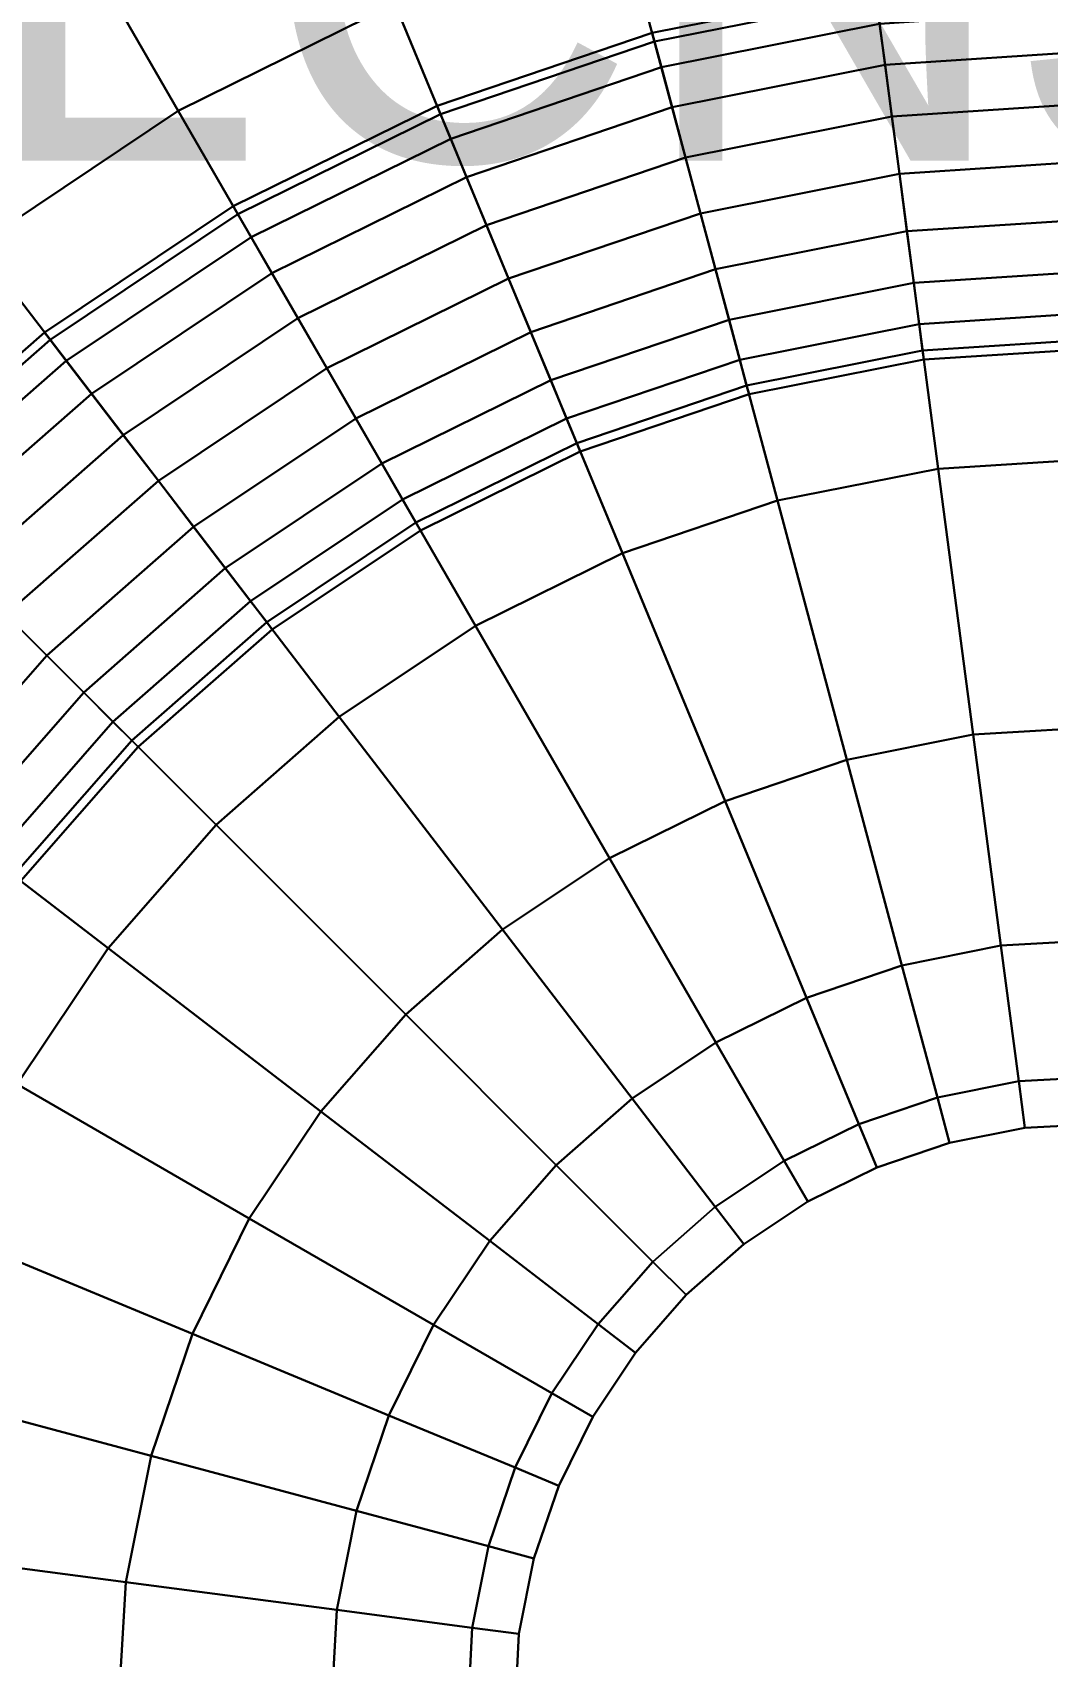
# Model space of a CAD drawing. Extents: x 91537 to 98524, y 82085 to 85415.
# Drawn here: x 97762 to 97893, y 85098 to 85307.5 of the extents above; entities that cross this region are included whole.
import ezdxf
from ezdxf.enums import TextEntityAlignment as Align

# ---------------------------------------------------------------- set-up
doc = ezdxf.new("R2010")
doc.units = 0
doc.header["$LTSCALE"] = 20
for name, color, linetype in [('CENTERLINE', 7, 'CONTINUOUS'), ('INSULATION', 254, 'CONTINUOUS'), ('LABELS', 7, 'CONTINUOUS'), ('PIPE-SPOOL2', 30, 'CONTINUOUS')]:
    doc.layers.add(name, color=color, linetype=linetype)

msp = doc.modelspace()

# ---------------------------------------------------------------- linework, layer by layer
at = {"layer": 'CENTERLINE'}
msp.add_polyline3d([(97700, 84791, 4450), (97700, 85091, 4450), (97701.711, 85117.1052, 4450), (97706.8148, 85142.7638, 4450), (97715.2241, 85167.5367, 4450), (97726.7949, 85191, 4450), (97741.3293, 85212.7523, 4450), (97758.5786, 85232.4214, 4450), (97778.2477, 85249.6707, 4450), (97800, 85264.2051, 4450), (97823.4633, 85275.7759, 4450), (97848.2362, 85284.1852, 4450), (97873.8948, 85289.289, 4450), (97900, 85291, 4450), (98200, 85291, 4450), (98226.1052, 85289.289, 4450)], dxfattribs=at)
at = {"layer": 'INSULATION'}
for points in [[(97763.5132, 85327.402, 4550.4395), (97780.8178, 85297.4297, 4568.0737), (97808.7819, 85311.22, 4568.0737), (97795.5375, 85343.1947, 4550.4395)], [(97780.8178, 85297.4297, 4331.9263), (97763.5132, 85327.402, 4349.5605), (97795.5375, 85343.1947, 4349.5605), (97808.7819, 85311.22, 4331.9263)], [(97868.8872, 85327.3252, 4568.0737), (97873.8948, 85289.289, 4574.15), (97900, 85291, 4574.15), (97898.7447, 85329.3439, 4568.0737)], [(97873.8948, 85289.289, 4325.85), (97868.8872, 85327.3252, 4331.9263), (97898.7447, 85329.3439, 4331.9263), (97900, 85291, 4325.85)], [(97733.8242, 85307.5645, 4550.4395), (97754.8929, 85280.1072, 4568.0737), (97780.8178, 85297.4297, 4568.0737), (97763.5132, 85327.402, 4550.4395)], [(97754.8929, 85280.1072, 4331.9263), (97733.8242, 85307.5645, 4349.5605), (97763.5132, 85327.402, 4349.5605), (97780.8178, 85297.4297, 4331.9263)], [(97838.3067, 85321.2424, 4568.0737), (97848.2362, 85284.1852, 4574.15), (97873.8948, 85289.289, 4574.15), (97868.8872, 85327.3252, 4568.0737)], [(97848.2362, 85284.1852, 4325.85), (97838.3067, 85321.2424, 4331.9263), (97868.8872, 85327.3252, 4331.9263), (97873.8948, 85289.289, 4325.85)], [(97808.7819, 85311.22, 4568.0737), (97823.4633, 85275.7759, 4574.15), (97848.2362, 85284.1852, 4574.15), (97838.3067, 85321.2424, 4568.0737)], [(97823.4633, 85275.7759, 4325.85), (97808.7819, 85311.22, 4331.9263), (97838.3067, 85321.2424, 4331.9263), (97848.2362, 85284.1852, 4325.85)], [(97780.8178, 85297.4297, 4568.0737), (97800, 85264.2051, 4574.15), (97823.4633, 85275.7759, 4574.15), (97808.7819, 85311.22, 4568.0737)], [(97800, 85264.2051, 4325.85), (97780.8178, 85297.4297, 4331.9263), (97808.7819, 85311.22, 4331.9263), (97823.4633, 85275.7759, 4325.85)], [(97754.8929, 85280.1072, 4568.0737), (97778.2477, 85249.6707, 4574.15), (97800, 85264.2051, 4574.15), (97780.8178, 85297.4297, 4568.0737)], [(97778.2477, 85249.6707, 4325.85), (97754.8929, 85280.1072, 4331.9263), (97780.8178, 85297.4297, 4331.9263), (97800, 85264.2051, 4325.85)], [(97873.8948, 85289.289, 4574.15), (97878.9023, 85251.2527, 4568.0737), (97901.2552, 85252.6561, 4568.0737), (97900, 85291, 4574.15)], [(97878.9023, 85251.2527, 4331.9263), (97873.8948, 85289.289, 4325.85), (97900, 85291, 4325.85), (97901.2552, 85252.6561, 4331.9263)], [(97848.2362, 85284.1852, 4574.15), (97858.1656, 85247.1279, 4568.0737), (97878.9023, 85251.2527, 4568.0737), (97873.8948, 85289.289, 4574.15)], [(97858.1656, 85247.1279, 4331.9263), (97848.2362, 85284.1852, 4325.85), (97873.8948, 85289.289, 4325.85), (97878.9023, 85251.2527, 4331.9263)], [(97823.4633, 85275.7759, 4574.15), (97838.1448, 85240.3318, 4568.0737), (97858.1656, 85247.1279, 4568.0737), (97848.2362, 85284.1852, 4574.15)], [(97838.1448, 85240.3318, 4331.9263), (97823.4633, 85275.7759, 4325.85), (97848.2362, 85284.1852, 4325.85), (97858.1656, 85247.1279, 4331.9263)], [(97731.4509, 85259.5491, 4568.0737), (97758.5786, 85232.4214, 4574.15), (97778.2477, 85249.6707, 4574.15), (97754.8929, 85280.1072, 4568.0737)], [(97758.5786, 85232.4214, 4325.85), (97731.4509, 85259.5491, 4331.9263), (97754.8929, 85280.1072, 4331.9263), (97778.2477, 85249.6707, 4325.85)], [(97800, 85264.2051, 4574.15), (97819.1822, 85230.9805, 4568.0737), (97838.1448, 85240.3318, 4568.0737), (97823.4633, 85275.7759, 4574.15)], [(97819.1822, 85230.9805, 4331.9263), (97800, 85264.2051, 4325.85), (97823.4633, 85275.7759, 4325.85), (97838.1448, 85240.3318, 4331.9263)], [(97778.2477, 85249.6707, 4574.15), (97801.6025, 85219.2341, 4568.0737), (97819.1822, 85230.9805, 4568.0737), (97800, 85264.2051, 4574.15)], [(97801.6025, 85219.2341, 4331.9263), (97778.2477, 85249.6707, 4325.85), (97800, 85264.2051, 4325.85), (97819.1822, 85230.9805, 4331.9263)], [(97878.9023, 85251.2527, 4568.0737), (97883.4197, 85216.9397, 4550.4395), (97902.3876, 85218.0655, 4550.4395), (97901.2552, 85252.6561, 4568.0737)], [(97883.4197, 85216.9397, 4349.5605), (97878.9023, 85251.2527, 4331.9263), (97901.2552, 85252.6561, 4331.9263), (97902.3876, 85218.0655, 4349.5605)], [(97858.1656, 85247.1279, 4568.0737), (97867.1231, 85213.6981, 4550.4395), (97883.4197, 85216.9397, 4550.4395), (97878.9023, 85251.2527, 4568.0737)], [(97867.1231, 85213.6981, 4349.5605), (97858.1656, 85247.1279, 4331.9263), (97878.9023, 85251.2527, 4331.9263), (97883.4197, 85216.9397, 4349.5605)], [(97758.5786, 85232.4214, 4574.15), (97785.7064, 85205.2936, 4568.0737), (97801.6025, 85219.2341, 4568.0737), (97778.2477, 85249.6707, 4574.15)], [(97785.7064, 85205.2936, 4331.9263), (97758.5786, 85232.4214, 4325.85), (97778.2477, 85249.6707, 4325.85), (97801.6025, 85219.2341, 4331.9263)], [(97838.1448, 85240.3318, 4568.0737), (97851.3891, 85208.3571, 4550.4395), (97867.1231, 85213.6981, 4550.4395), (97858.1656, 85247.1279, 4568.0737)], [(97851.3891, 85208.3571, 4349.5605), (97838.1448, 85240.3318, 4331.9263), (97858.1656, 85247.1279, 4331.9263), (97867.1231, 85213.6981, 4349.5605)], [(97819.1822, 85230.9805, 4568.0737), (97836.4868, 85201.0081, 4550.4395), (97851.3891, 85208.3571, 4550.4395), (97838.1448, 85240.3318, 4568.0737)], [(97836.4868, 85201.0081, 4349.5605), (97819.1822, 85230.9805, 4331.9263), (97838.1448, 85240.3318, 4331.9263), (97851.3891, 85208.3571, 4349.5605)], [(97741.3293, 85212.7523, 4574.15), (97771.7659, 85189.3975, 4568.0737), (97785.7064, 85205.2936, 4568.0737), (97758.5786, 85232.4214, 4574.15)], [(97771.7659, 85189.3975, 4331.9263), (97741.3293, 85212.7523, 4325.85), (97758.5786, 85232.4214, 4325.85), (97785.7064, 85205.2936, 4331.9263)], [(97801.6025, 85219.2341, 4568.0737), (97822.6712, 85191.7769, 4550.4395), (97836.4868, 85201.0081, 4550.4395), (97819.1822, 85230.9805, 4568.0737)], [(97822.6712, 85191.7769, 4349.5605), (97801.6025, 85219.2341, 4331.9263), (97819.1822, 85230.9805, 4331.9263), (97836.4868, 85201.0081, 4349.5605)], [(97785.7064, 85205.2936, 4568.0737), (97810.1787, 85180.8213, 4550.4395), (97822.6712, 85191.7769, 4550.4395), (97801.6025, 85219.2341, 4568.0737)], [(97810.1787, 85180.8213, 4349.5605), (97785.7064, 85205.2936, 4331.9263), (97801.6025, 85219.2341, 4331.9263), (97822.6712, 85191.7769, 4349.5605)], [(97867.1231, 85213.6981, 4550.4395), (97874.2318, 85187.1681, 4522.9735), (97887.0047, 85189.7088, 4522.9735), (97883.4197, 85216.9397, 4550.4395)], [(97874.2318, 85187.1681, 4377.0265), (97867.1231, 85213.6981, 4349.5605), (97883.4197, 85216.9397, 4349.5605), (97887.0047, 85189.7088, 4377.0265)], [(97883.4197, 85216.9397, 4550.4395), (97887.0047, 85189.7088, 4522.9735), (97903.2863, 85190.6143, 4522.9735), (97902.3876, 85218.0655, 4550.4395)], [(97887.0047, 85189.7088, 4377.0265), (97883.4197, 85216.9397, 4349.5605), (97902.3876, 85218.0655, 4349.5605), (97903.2863, 85190.6143, 4377.0265)], [(97726.7949, 85191, 4574.15), (97760.0195, 85171.8178, 4568.0737), (97771.7659, 85189.3975, 4568.0737), (97741.3293, 85212.7523, 4574.15)], [(97760.0195, 85171.8178, 4331.9263), (97726.7949, 85191, 4325.85), (97741.3293, 85212.7523, 4325.85), (97771.7659, 85189.3975, 4331.9263)], [(97851.3891, 85208.3571, 4550.4395), (97861.8998, 85182.9819, 4522.9735), (97874.2318, 85187.1681, 4522.9735), (97867.1231, 85213.6981, 4550.4395)], [(97861.8998, 85182.9819, 4377.0265), (97851.3891, 85208.3571, 4349.5605), (97867.1231, 85213.6981, 4349.5605), (97874.2318, 85187.1681, 4377.0265)], [(97836.4868, 85201.0081, 4550.4395), (97850.2197, 85177.222, 4522.9735), (97861.8998, 85182.9819, 4522.9735), (97851.3891, 85208.3571, 4550.4395)], [(97850.2197, 85177.222, 4377.0265), (97836.4868, 85201.0081, 4349.5605), (97851.3891, 85208.3571, 4349.5605), (97861.8998, 85182.9819, 4377.0265)], [(97771.7659, 85189.3975, 4568.0737), (97799.2231, 85168.3288, 4550.4395), (97810.1787, 85180.8213, 4550.4395), (97785.7064, 85205.2936, 4568.0737)], [(97799.2231, 85168.3288, 4349.5605), (97771.7659, 85189.3975, 4331.9263), (97785.7064, 85205.2936, 4331.9263), (97810.1787, 85180.8213, 4349.5605)], [(97822.6712, 85191.7769, 4550.4395), (97839.3914, 85169.9867, 4522.9735), (97850.2197, 85177.222, 4522.9735), (97836.4868, 85201.0081, 4550.4395)], [(97839.3914, 85169.9867, 4377.0265), (97822.6712, 85191.7769, 4349.5605), (97836.4868, 85201.0081, 4349.5605), (97850.2197, 85177.222, 4377.0265)], [(97810.1787, 85180.8213, 4550.4395), (97829.6001, 85161.3999, 4522.9735), (97839.3914, 85169.9867, 4522.9735), (97822.6712, 85191.7769, 4550.4395)], [(97829.6001, 85161.3999, 4377.0265), (97810.1787, 85180.8213, 4349.5605), (97822.6712, 85191.7769, 4349.5605), (97839.3914, 85169.9867, 4377.0265)], [(97760.0195, 85171.8178, 4568.0737), (97789.9919, 85154.5132, 4550.4395), (97799.2231, 85168.3288, 4550.4395), (97771.7659, 85189.3975, 4568.0737)], [(97789.9919, 85154.5132, 4349.5605), (97760.0195, 85171.8178, 4331.9263), (97771.7659, 85189.3975, 4331.9263), (97799.2231, 85168.3288, 4349.5605)], [(97874.2318, 85187.1681, 4522.9735), (97878.7959, 85170.1348, 4488.3645), (97889.3065, 85172.2254, 4488.3645), (97887.0047, 85189.7088, 4522.9735)], [(97878.7959, 85170.1348, 4411.6355), (97874.2318, 85187.1681, 4377.0265), (97887.0047, 85189.7088, 4377.0265), (97889.3065, 85172.2254, 4411.6355)], [(97887.0047, 85189.7088, 4522.9735), (97889.3065, 85172.2254, 4488.3645), (97903.8633, 85172.9896, 4488.3645), (97903.2863, 85190.6143, 4522.9735)], [(97889.3065, 85172.2254, 4411.6355), (97887.0047, 85189.7088, 4377.0265), (97903.2863, 85190.6143, 4377.0265), (97903.8633, 85172.9896, 4411.6355)], [(97861.8998, 85182.9819, 4522.9735), (97868.6481, 85166.6901, 4488.3645), (97878.7959, 85170.1348, 4488.3645), (97874.2318, 85187.1681, 4522.9735)], [(97868.6481, 85166.6901, 4411.6355), (97861.8998, 85182.9819, 4377.0265), (97874.2318, 85187.1681, 4377.0265), (97878.7959, 85170.1348, 4411.6355)], [(97850.2197, 85177.222, 4522.9735), (97859.0368, 85161.9503, 4488.3645), (97868.6481, 85166.6901, 4488.3645), (97861.8998, 85182.9819, 4522.9735)], [(97859.0368, 85161.9503, 4411.6355), (97850.2197, 85177.222, 4377.0265), (97861.8998, 85182.9819, 4377.0265), (97868.6481, 85166.6901, 4411.6355)], [(97799.2231, 85168.3288, 4550.4395), (97821.0133, 85151.6086, 4522.9735), (97829.6001, 85161.3999, 4522.9735), (97810.1787, 85180.8213, 4550.4395)], [(97821.0133, 85151.6086, 4377.0265), (97799.2231, 85168.3288, 4349.5605), (97810.1787, 85180.8213, 4349.5605), (97829.6001, 85161.3999, 4377.0265)], [(97839.3914, 85169.9867, 4522.9735), (97850.1264, 85155.9965, 4488.3645), (97859.0368, 85161.9503, 4488.3645), (97850.2197, 85177.222, 4522.9735)], [(97850.1264, 85155.9965, 4411.6355), (97839.3914, 85169.9867, 4377.0265), (97850.2197, 85177.222, 4377.0265), (97859.0368, 85161.9503, 4411.6355)], [(97889.3065, 85172.2254, 4488.3645), (97890.0996, 85166.2011, 4450), (97904.0621, 85166.9165, 4450), (97903.8633, 85172.9896, 4488.3645)], [(97890.0996, 85166.2011, 4450), (97889.3065, 85172.2254, 4411.6355), (97903.8633, 85172.9896, 4411.6355), (97904.0621, 85166.9165, 4450)], [(97750.6682, 85152.8552, 4568.0737), (97782.6429, 85139.6109, 4550.4395), (97789.9919, 85154.5132, 4550.4395), (97760.0195, 85171.8178, 4568.0737)], [(97782.6429, 85139.6109, 4349.5605), (97750.6682, 85152.8552, 4331.9263), (97760.0195, 85171.8178, 4331.9263), (97789.9919, 85154.5132, 4349.5605)], [(97878.7959, 85170.1348, 4488.3645), (97880.3686, 85164.2655, 4450), (97890.0996, 85166.2011, 4450), (97889.3065, 85172.2254, 4488.3645)], [(97880.3686, 85164.2655, 4450), (97878.7959, 85170.1348, 4411.6355), (97889.3065, 85172.2254, 4411.6355), (97890.0996, 85166.2011, 4450)], [(97789.9919, 85154.5132, 4550.4395), (97813.778, 85140.7803, 4522.9735), (97821.0133, 85151.6086, 4522.9735), (97799.2231, 85168.3288, 4550.4395)], [(97813.778, 85140.7803, 4377.0265), (97789.9919, 85154.5132, 4349.5605), (97799.2231, 85168.3288, 4349.5605), (97821.0133, 85151.6086, 4377.0265)], [(97829.6001, 85161.3999, 4522.9735), (97842.0693, 85148.9307, 4488.3645), (97850.1264, 85155.9965, 4488.3645), (97839.3914, 85169.9867, 4522.9735)], [(97842.0693, 85148.9307, 4411.6355), (97829.6001, 85161.3999, 4377.0265), (97839.3914, 85169.9867, 4377.0265), (97850.1264, 85155.9965, 4411.6355)], [(97868.6481, 85166.6901, 4488.3645), (97870.9735, 85161.0763, 4450), (97880.3686, 85164.2655, 4450), (97878.7959, 85170.1348, 4488.3645)], [(97870.9735, 85161.0763, 4450), (97868.6481, 85166.6901, 4411.6355), (97878.7959, 85170.1348, 4411.6355), (97880.3686, 85164.2655, 4450)], [(97859.0368, 85161.9503, 4488.3645), (97862.075, 85156.688, 4450), (97870.9735, 85161.0763, 4450), (97868.6481, 85166.6901, 4488.3645)], [(97862.075, 85156.688, 4450), (97859.0368, 85161.9503, 4411.6355), (97868.6481, 85166.6901, 4411.6355), (97870.9735, 85161.0763, 4450)], [(97850.1264, 85155.9965, 4488.3645), (97853.8254, 85151.1759, 4450), (97862.075, 85156.688, 4450), (97859.0368, 85161.9503, 4488.3645)], [(97853.8254, 85151.1759, 4450), (97850.1264, 85155.9965, 4411.6355), (97859.0368, 85161.9503, 4411.6355), (97862.075, 85156.688, 4450)], [(97821.0133, 85151.6086, 4522.9735), (97835.0035, 85140.8736, 4488.3645), (97842.0693, 85148.9307, 4488.3645), (97829.6001, 85161.3999, 4522.9735)], [(97835.0035, 85140.8736, 4411.6355), (97821.0133, 85151.6086, 4377.0265), (97829.6001, 85161.3999, 4377.0265), (97842.0693, 85148.9307, 4411.6355)], [(97842.0693, 85148.9307, 4488.3645), (97846.366, 85144.634, 4450), (97853.8254, 85151.1759, 4450), (97850.1264, 85155.9965, 4488.3645)], [(97846.366, 85144.634, 4450), (97842.0693, 85148.9307, 4411.6355), (97850.1264, 85155.9965, 4411.6355), (97853.8254, 85151.1759, 4450)], [(97782.6429, 85139.6109, 4550.4395), (97808.0181, 85129.1002, 4522.9735), (97813.778, 85140.7803, 4522.9735), (97789.9919, 85154.5132, 4550.4395)], [(97808.0181, 85129.1002, 4377.0265), (97782.6429, 85139.6109, 4349.5605), (97789.9919, 85154.5132, 4349.5605), (97813.778, 85140.7803, 4377.0265)], [(97743.8721, 85132.8344, 4568.0737), (97777.3019, 85123.8769, 4550.4395), (97782.6429, 85139.6109, 4550.4395), (97750.6682, 85152.8552, 4568.0737)], [(97777.3019, 85123.8769, 4349.5605), (97743.8721, 85132.8344, 4331.9263), (97750.6682, 85152.8552, 4331.9263), (97782.6429, 85139.6109, 4349.5605)], [(97813.778, 85140.7803, 4522.9735), (97829.0497, 85131.9632, 4488.3645), (97835.0035, 85140.8736, 4488.3645), (97821.0133, 85151.6086, 4522.9735)], [(97829.0497, 85131.9632, 4411.6355), (97813.778, 85140.7803, 4377.0265), (97821.0133, 85151.6086, 4377.0265), (97835.0035, 85140.8736, 4411.6355)], [(97835.0035, 85140.8736, 4488.3645), (97839.8241, 85137.1746, 4450), (97846.366, 85144.634, 4450), (97842.0693, 85148.9307, 4488.3645)], [(97839.8241, 85137.1746, 4450), (97835.0035, 85140.8736, 4411.6355), (97842.0693, 85148.9307, 4411.6355), (97846.366, 85144.634, 4450)], [(97777.3019, 85123.8769, 4550.4395), (97803.8319, 85116.7682, 4522.9735), (97808.0181, 85129.1002, 4522.9735), (97782.6429, 85139.6109, 4550.4395)], [(97803.8319, 85116.7682, 4377.0265), (97777.3019, 85123.8769, 4349.5605), (97782.6429, 85139.6109, 4349.5605), (97808.0181, 85129.1002, 4377.0265)], [(97808.0181, 85129.1002, 4522.9735), (97824.3099, 85122.3519, 4488.3645), (97829.0497, 85131.9632, 4488.3645), (97813.778, 85140.7803, 4522.9735)], [(97824.3099, 85122.3519, 4411.6355), (97808.0181, 85129.1002, 4377.0265), (97813.778, 85140.7803, 4377.0265), (97829.0497, 85131.9632, 4411.6355)], [(97829.0497, 85131.9632, 4488.3645), (97834.312, 85128.925, 4450), (97839.8241, 85137.1746, 4450), (97835.0035, 85140.8736, 4488.3645)], [(97834.312, 85128.925, 4450), (97829.0497, 85131.9632, 4411.6355), (97835.0035, 85140.8736, 4411.6355), (97839.8241, 85137.1746, 4450)], [(97739.7473, 85112.0977, 4568.0737), (97774.0603, 85107.5803, 4550.4395), (97777.3019, 85123.8769, 4550.4395), (97743.8721, 85132.8344, 4568.0737)], [(97774.0603, 85107.5803, 4349.5605), (97739.7473, 85112.0977, 4331.9263), (97743.8721, 85132.8344, 4331.9263), (97777.3019, 85123.8769, 4349.5605)], [(97824.3099, 85122.3519, 4488.3645), (97829.9237, 85120.0265, 4450), (97834.312, 85128.925, 4450), (97829.0497, 85131.9632, 4488.3645)], [(97829.9237, 85120.0265, 4450), (97824.3099, 85122.3519, 4411.6355), (97829.0497, 85131.9632, 4411.6355), (97834.312, 85128.925, 4450)], [(97803.8319, 85116.7682, 4522.9735), (97820.8652, 85112.2041, 4488.3645), (97824.3099, 85122.3519, 4488.3645), (97808.0181, 85129.1002, 4522.9735)], [(97820.8652, 85112.2041, 4411.6355), (97803.8319, 85116.7682, 4377.0265), (97808.0181, 85129.1002, 4377.0265), (97824.3099, 85122.3519, 4411.6355)], [(97774.0603, 85107.5803, 4550.4395), (97801.2912, 85103.9953, 4522.9735), (97803.8319, 85116.7682, 4522.9735), (97777.3019, 85123.8769, 4550.4395)], [(97801.2912, 85103.9953, 4377.0265), (97774.0603, 85107.5803, 4349.5605), (97777.3019, 85123.8769, 4349.5605), (97803.8319, 85116.7682, 4377.0265)], [(97820.8652, 85112.2041, 4488.3645), (97826.7345, 85110.6314, 4450), (97829.9237, 85120.0265, 4450), (97824.3099, 85122.3519, 4488.3645)], [(97826.7345, 85110.6314, 4450), (97820.8652, 85112.2041, 4411.6355), (97824.3099, 85122.3519, 4411.6355), (97829.9237, 85120.0265, 4450)], [(97801.2912, 85103.9953, 4522.9735), (97818.7746, 85101.6935, 4488.3645), (97820.8652, 85112.2041, 4488.3645), (97803.8319, 85116.7682, 4522.9735)], [(97818.7746, 85101.6935, 4411.6355), (97801.2912, 85103.9953, 4377.0265), (97803.8319, 85116.7682, 4377.0265), (97820.8652, 85112.2041, 4411.6355)], [(97738.3439, 85089.7447, 4568.0737), (97772.9345, 85088.6124, 4550.4395), (97774.0603, 85107.5803, 4550.4395), (97739.7473, 85112.0977, 4568.0737)], [(97772.9345, 85088.6124, 4349.5605), (97738.3439, 85089.7447, 4331.9263), (97739.7473, 85112.0977, 4331.9263), (97774.0603, 85107.5803, 4349.5605)], [(97818.7746, 85101.6935, 4488.3645), (97824.7989, 85100.9004, 4450), (97826.7345, 85110.6314, 4450), (97820.8652, 85112.2041, 4488.3645)], [(97824.7989, 85100.9004, 4450), (97818.7746, 85101.6935, 4411.6355), (97820.8652, 85112.2041, 4411.6355), (97826.7345, 85110.6314, 4450)], [(97772.9345, 85088.6124, 4550.4395), (97800.3857, 85087.7137, 4522.9735), (97801.2912, 85103.9953, 4522.9735), (97774.0603, 85107.5803, 4550.4395)], [(97800.3857, 85087.7137, 4377.0265), (97772.9345, 85088.6124, 4349.5605), (97774.0603, 85107.5803, 4349.5605), (97801.2912, 85103.9953, 4377.0265)], [(97800.3857, 85087.7137, 4522.9735), (97818.0104, 85087.1367, 4488.3645), (97818.7746, 85101.6935, 4488.3645), (97801.2912, 85103.9953, 4522.9735)], [(97818.0104, 85087.1367, 4411.6355), (97800.3857, 85087.7137, 4377.0265), (97801.2912, 85103.9953, 4377.0265), (97818.7746, 85101.6935, 4411.6355)], [(97818.0104, 85087.1367, 4488.3645), (97824.0835, 85086.9379, 4450), (97824.7989, 85100.9004, 4450), (97818.7746, 85101.6935, 4488.3645)], [(97824.0835, 85086.9379, 4450), (97818.0104, 85087.1367, 4411.6355), (97818.7746, 85101.6935, 4411.6355), (97824.7989, 85100.9004, 4450)]]:
    msp.add_3dface(points, dxfattribs=at)
at = {"layer": 'PIPE-SPOOL2'}
for points in [[(97841.9857, 85307.5123, 4450), (97842.2916, 85306.3706, 4457.4628), (97870.8968, 85312.0605, 4457.4628), (97870.7426, 85313.2324, 4450)], [(97842.2916, 85306.3706, 4442.5372), (97841.9857, 85307.5123, 4450), (97870.7426, 85313.2324, 4450), (97870.8968, 85312.0605, 4442.5372)], [(97842.2916, 85306.3706, 4457.4628), (97843.1794, 85303.0572, 4464.195), (97871.3446, 85308.6596, 4464.195), (97870.8968, 85312.0605, 4457.4628)], [(97843.1794, 85303.0572, 4435.805), (97842.2916, 85306.3706, 4442.5372), (97870.8968, 85312.0605, 4442.5372), (97871.3446, 85308.6596, 4435.805)], [(97843.1794, 85303.0572, 4464.195), (97844.5623, 85297.8965, 4469.5378), (97872.0419, 85303.3625, 4469.5378), (97871.3446, 85308.6596, 4464.195)], [(97844.5623, 85297.8965, 4430.4622), (97843.1794, 85303.0572, 4435.805), (97871.3446, 85308.6596, 4435.805), (97872.0419, 85303.3625, 4430.4622)], [(97871.3446, 85308.6596, 4464.195), (97872.0419, 85303.3625, 4469.5378), (97899.5356, 85305.1874, 4469.5378), (97899.3607, 85310.5273, 4464.195)], [(97872.0419, 85303.3625, 4430.4622), (97871.3446, 85308.6596, 4435.805), (97899.3607, 85310.5273, 4435.805), (97899.5356, 85305.1874, 4430.4622)], [(97814.2215, 85298.0876, 4450), (97814.6738, 85296.9956, 4457.4628), (97842.2916, 85306.3706, 4457.4628), (97841.9857, 85307.5123, 4450)], [(97814.6738, 85296.9956, 4442.5372), (97814.2215, 85298.0876, 4450), (97841.9857, 85307.5123, 4450), (97842.2916, 85306.3706, 4442.5372)], [(97814.6738, 85296.9956, 4457.4628), (97815.9865, 85293.8264, 4464.195), (97843.1794, 85303.0572, 4464.195), (97842.2916, 85306.3706, 4457.4628)], [(97815.9865, 85293.8264, 4435.805), (97814.6738, 85296.9956, 4442.5372), (97842.2916, 85306.3706, 4442.5372), (97843.1794, 85303.0572, 4435.805)], [(97872.0419, 85303.3625, 4469.5378), (97872.9207, 85296.6879, 4472.968), (97899.7558, 85298.4588, 4472.968), (97899.5356, 85305.1874, 4469.5378)], [(97872.9207, 85296.6879, 4427.032), (97872.0419, 85303.3625, 4430.4622), (97899.5356, 85305.1874, 4430.4622), (97899.7558, 85298.4588, 4427.032)], [(97815.9865, 85293.8264, 4464.195), (97818.0311, 85288.8904, 4469.5378), (97844.5623, 85297.8965, 4469.5378), (97843.1794, 85303.0572, 4464.195)], [(97818.0311, 85288.8904, 4430.4622), (97815.9865, 85293.8264, 4435.805), (97843.1794, 85303.0572, 4435.805), (97844.5623, 85297.8965, 4430.4622)], [(97844.5623, 85297.8965, 4469.5378), (97846.3047, 85291.3936, 4472.968), (97872.9207, 85296.6879, 4472.968), (97872.0419, 85303.3625, 4469.5378)], [(97846.3047, 85291.3936, 4427.032), (97844.5623, 85297.8965, 4430.4622), (97872.0419, 85303.3625, 4430.4622), (97872.9207, 85296.6879, 4427.032)], [(97872.9207, 85296.6879, 4472.968), (97873.8948, 85289.289, 4474.15), (97900, 85291, 4474.15), (97899.7558, 85298.4588, 4472.968)], [(97873.8948, 85289.289, 4425.85), (97872.9207, 85296.6879, 4427.032), (97899.7558, 85298.4588, 4427.032), (97900, 85291, 4425.85)], [(97787.925, 85285.1196, 4450), (97788.516, 85284.096, 4457.4628), (97814.6738, 85296.9956, 4457.4628), (97814.2215, 85298.0876, 4450)], [(97788.516, 85284.096, 4442.5372), (97787.925, 85285.1196, 4450), (97814.2215, 85298.0876, 4450), (97814.6738, 85296.9956, 4442.5372)], [(97788.516, 85284.096, 4457.4628), (97790.2311, 85281.1253, 4464.195), (97815.9865, 85293.8264, 4464.195), (97814.6738, 85296.9956, 4457.4628)], [(97790.2311, 85281.1253, 4435.805), (97788.516, 85284.096, 4442.5372), (97814.6738, 85296.9956, 4442.5372), (97815.9865, 85293.8264, 4435.805)], [(97818.0311, 85288.8904, 4469.5378), (97820.6074, 85282.6706, 4472.968), (97846.3047, 85291.3936, 4472.968), (97844.5623, 85297.8965, 4469.5378)], [(97820.6074, 85282.6706, 4427.032), (97818.0311, 85288.8904, 4430.4622), (97844.5623, 85297.8965, 4430.4622), (97846.3047, 85291.3936, 4427.032)], [(97846.3047, 85291.3936, 4472.968), (97848.2362, 85284.1852, 4474.15), (97873.8948, 85289.289, 4474.15), (97872.9207, 85296.6879, 4472.968)], [(97848.2362, 85284.1852, 4425.85), (97846.3047, 85291.3936, 4427.032), (97872.9207, 85296.6879, 4427.032), (97873.8948, 85289.289, 4425.85)], [(97790.2311, 85281.1253, 4464.195), (97792.9025, 85276.4983, 4469.5378), (97818.0311, 85288.8904, 4469.5378), (97815.9865, 85293.8264, 4464.195)], [(97792.9025, 85276.4983, 4430.4622), (97790.2311, 85281.1253, 4435.805), (97815.9865, 85293.8264, 4435.805), (97818.0311, 85288.8904, 4430.4622)], [(97820.6074, 85282.6706, 4472.968), (97823.4633, 85275.7759, 4474.15), (97848.2362, 85284.1852, 4474.15), (97846.3047, 85291.3936, 4472.968)], [(97823.4633, 85275.7759, 4425.85), (97820.6074, 85282.6706, 4427.032), (97846.3047, 85291.3936, 4427.032), (97848.2362, 85284.1852, 4425.85)], [(97873.8948, 85289.289, 4474.15), (97874.8688, 85281.8901, 4472.968), (97900.2442, 85283.5412, 4472.968), (97900, 85291, 4474.15)], [(97874.8688, 85281.8901, 4427.032), (97873.8948, 85289.289, 4425.85), (97900, 85291, 4425.85), (97900.2442, 85283.5412, 4427.032)], [(97792.9025, 85276.4983, 4469.5378), (97796.2686, 85270.668, 4472.968), (97820.6074, 85282.6706, 4472.968), (97818.0311, 85288.8904, 4469.5378)], [(97796.2686, 85270.668, 4427.032), (97792.9025, 85276.4983, 4430.4622), (97818.0311, 85288.8904, 4430.4622), (97820.6074, 85282.6706, 4427.032)], [(97848.2362, 85284.1852, 4474.15), (97850.1677, 85276.9767, 4472.968), (97874.8688, 85281.8901, 4472.968), (97873.8948, 85289.289, 4474.15)], [(97850.1677, 85276.9767, 4427.032), (97848.2362, 85284.1852, 4425.85), (97873.8948, 85289.289, 4425.85), (97874.8688, 85281.8901, 4427.032)], [(97763.5461, 85268.8302, 4450), (97764.2657, 85267.8924, 4457.4628), (97788.516, 85284.096, 4457.4628), (97787.925, 85285.1196, 4450)], [(97764.2657, 85267.8924, 4442.5372), (97763.5461, 85268.8302, 4450), (97787.925, 85285.1196, 4450), (97788.516, 85284.096, 4442.5372)], [(97764.2657, 85267.8924, 4457.4628), (97766.3539, 85265.171, 4464.195), (97790.2311, 85281.1253, 4464.195), (97788.516, 85284.096, 4457.4628)], [(97766.3539, 85265.171, 4435.805), (97764.2657, 85267.8924, 4442.5372), (97788.516, 85284.096, 4442.5372), (97790.2311, 85281.1253, 4435.805)], [(97823.4633, 85275.7759, 4474.15), (97826.3192, 85268.8812, 4472.968), (97850.1677, 85276.9767, 4472.968), (97848.2362, 85284.1852, 4474.15)], [(97826.3192, 85268.8812, 4427.032), (97823.4633, 85275.7759, 4425.85), (97848.2362, 85284.1852, 4425.85), (97850.1677, 85276.9767, 4427.032)], [(97874.8688, 85281.8901, 4472.968), (97875.7476, 85275.2154, 4469.5378), (97900.4644, 85276.8126, 4469.5378), (97900.2442, 85283.5412, 4472.968)], [(97875.7476, 85275.2154, 4430.4622), (97874.8688, 85281.8901, 4427.032), (97900.2442, 85283.5412, 4427.032), (97900.4644, 85276.8126, 4430.4622)], [(97796.2686, 85270.668, 4472.968), (97800, 85264.2051, 4474.15), (97823.4633, 85275.7759, 4474.15), (97820.6074, 85282.6706, 4472.968)], [(97800, 85264.2051, 4425.85), (97796.2686, 85270.668, 4427.032), (97820.6074, 85282.6706, 4427.032), (97823.4633, 85275.7759, 4425.85)], [(97850.1677, 85276.9767, 4472.968), (97851.9101, 85270.4738, 4469.5378), (97875.7476, 85275.2154, 4469.5378), (97874.8688, 85281.8901, 4472.968)], [(97851.9101, 85270.4738, 4430.4622), (97850.1677, 85276.9767, 4427.032), (97874.8688, 85281.8901, 4427.032), (97875.7476, 85275.2154, 4430.4622)], [(97766.3539, 85265.171, 4464.195), (97769.6063, 85260.9323, 4469.5378), (97792.9025, 85276.4983, 4469.5378), (97790.2311, 85281.1253, 4464.195)], [(97769.6063, 85260.9323, 4430.4622), (97766.3539, 85265.171, 4435.805), (97790.2311, 85281.1253, 4435.805), (97792.9025, 85276.4983, 4430.4622)], [(97769.6063, 85260.9323, 4469.5378), (97773.7047, 85255.5913, 4472.968), (97796.2686, 85270.668, 4472.968), (97792.9025, 85276.4983, 4469.5378)], [(97773.7047, 85255.5913, 4427.032), (97769.6063, 85260.9323, 4430.4622), (97792.9025, 85276.4983, 4430.4622), (97796.2686, 85270.668, 4427.032)], [(97800, 85264.2051, 4474.15), (97803.7314, 85257.7421, 4472.968), (97826.3192, 85268.8812, 4472.968), (97823.4633, 85275.7759, 4474.15)], [(97803.7314, 85257.7421, 4427.032), (97800, 85264.2051, 4425.85), (97823.4633, 85275.7759, 4425.85), (97826.3192, 85268.8812, 4427.032)], [(97826.3192, 85268.8812, 4472.968), (97828.8955, 85262.6614, 4469.5378), (97851.9101, 85270.4738, 4469.5378), (97850.1677, 85276.9767, 4472.968)], [(97828.8955, 85262.6614, 4430.4622), (97826.3192, 85268.8812, 4427.032), (97850.1677, 85276.9767, 4427.032), (97851.9101, 85270.4738, 4430.4622)], [(97851.9101, 85270.4738, 4469.5378), (97853.2929, 85265.3131, 4464.195), (97876.445, 85269.9184, 4464.195), (97875.7476, 85275.2154, 4469.5378)], [(97853.2929, 85265.3131, 4435.805), (97851.9101, 85270.4738, 4430.4622), (97875.7476, 85275.2154, 4430.4622), (97876.445, 85269.9184, 4435.805)], [(97875.7476, 85275.2154, 4469.5378), (97876.445, 85269.9184, 4464.195), (97900.6393, 85271.4727, 4464.195), (97900.4644, 85276.8126, 4469.5378)], [(97876.445, 85269.9184, 4435.805), (97875.7476, 85275.2154, 4430.4622), (97900.4644, 85276.8126, 4430.4622), (97900.6393, 85271.4727, 4435.805)], [(97876.445, 85269.9184, 4464.195), (97876.8927, 85266.5175, 4457.4628), (97900.7515, 85268.0443, 4457.4628), (97900.6393, 85271.4727, 4464.195)], [(97876.8927, 85266.5175, 4442.5372), (97876.445, 85269.9184, 4435.805), (97900.6393, 85271.4727, 4435.805), (97900.7515, 85268.0443, 4442.5372)], [(97741.502, 85249.498, 4450), (97742.3378, 85248.6622, 4457.4628), (97764.2657, 85267.8924, 4457.4628), (97763.5461, 85268.8302, 4450)], [(97742.3378, 85248.6622, 4442.5372), (97741.502, 85249.498, 4450), (97763.5461, 85268.8302, 4450), (97764.2657, 85267.8924, 4442.5372)], [(97773.7047, 85255.5913, 4472.968), (97778.2477, 85249.6707, 4474.15), (97800, 85264.2051, 4474.15), (97796.2686, 85270.668, 4472.968)], [(97778.2477, 85249.6707, 4425.85), (97773.7047, 85255.5913, 4427.032), (97796.2686, 85270.668, 4427.032), (97800, 85264.2051, 4425.85)], [(97803.7314, 85257.7421, 4472.968), (97807.0975, 85251.9118, 4469.5378), (97828.8955, 85262.6614, 4469.5378), (97826.3192, 85268.8812, 4472.968)], [(97807.0975, 85251.9118, 4430.4622), (97803.7314, 85257.7421, 4427.032), (97826.3192, 85268.8812, 4427.032), (97828.8955, 85262.6614, 4430.4622)], [(97828.8955, 85262.6614, 4469.5378), (97830.9401, 85257.7254, 4464.195), (97853.2929, 85265.3131, 4464.195), (97851.9101, 85270.4738, 4469.5378)], [(97830.9401, 85257.7254, 4435.805), (97828.8955, 85262.6614, 4430.4622), (97851.9101, 85270.4738, 4430.4622), (97853.2929, 85265.3131, 4435.805)], [(97853.2929, 85265.3131, 4464.195), (97854.1808, 85261.9998, 4457.4628), (97876.8927, 85266.5175, 4457.4628), (97876.445, 85269.9184, 4464.195)], [(97854.1808, 85261.9998, 4442.5372), (97853.2929, 85265.3131, 4435.805), (97876.445, 85269.9184, 4435.805), (97876.8927, 85266.5175, 4442.5372)], [(97742.3378, 85248.6622, 4457.4628), (97744.7634, 85246.2366, 4464.195), (97766.3539, 85265.171, 4464.195), (97764.2657, 85267.8924, 4457.4628)], [(97744.7634, 85246.2366, 4435.805), (97742.3378, 85248.6622, 4442.5372), (97764.2657, 85267.8924, 4442.5372), (97766.3539, 85265.171, 4435.805)], [(97876.8927, 85266.5175, 4457.4628), (97877.047, 85265.3456, 4450), (97900.7902, 85266.8629, 4450), (97900.7515, 85268.0443, 4457.4628)], [(97877.047, 85265.3456, 4450), (97876.8927, 85266.5175, 4442.5372), (97900.7515, 85268.0443, 4442.5372), (97900.7902, 85266.8629, 4450)], [(97744.7634, 85246.2366, 4464.195), (97748.5413, 85242.4587, 4469.5378), (97769.6063, 85260.9323, 4469.5378), (97766.3539, 85265.171, 4464.195)], [(97748.5413, 85242.4587, 4430.4622), (97744.7634, 85246.2366, 4435.805), (97766.3539, 85265.171, 4435.805), (97769.6063, 85260.9323, 4430.4622)], [(97830.9401, 85257.7254, 4464.195), (97832.2528, 85254.5562, 4457.4628), (97854.1808, 85261.9998, 4457.4628), (97853.2929, 85265.3131, 4464.195)], [(97832.2528, 85254.5562, 4442.5372), (97830.9401, 85257.7254, 4435.805), (97853.2929, 85265.3131, 4435.805), (97854.1808, 85261.9998, 4442.5372)], [(97854.1808, 85261.9998, 4457.4628), (97854.4867, 85260.8581, 4450), (97877.047, 85265.3456, 4450), (97876.8927, 85266.5175, 4457.4628)], [(97854.4867, 85260.8581, 4450), (97854.1808, 85261.9998, 4442.5372), (97876.8927, 85266.5175, 4442.5372), (97877.047, 85265.3456, 4450)], [(97778.2477, 85249.6707, 4474.15), (97782.7908, 85243.7501, 4472.968), (97803.7314, 85257.7421, 4472.968), (97800, 85264.2051, 4474.15)], [(97782.7908, 85243.7501, 4427.032), (97778.2477, 85249.6707, 4425.85), (97800, 85264.2051, 4425.85), (97803.7314, 85257.7421, 4427.032)], [(97807.0975, 85251.9118, 4469.5378), (97809.7689, 85247.2849, 4464.195), (97830.9401, 85257.7254, 4464.195), (97828.8955, 85262.6614, 4469.5378)], [(97809.7689, 85247.2849, 4435.805), (97807.0975, 85251.9118, 4430.4622), (97828.8955, 85262.6614, 4430.4622), (97830.9401, 85257.7254, 4435.805)], [(97748.5413, 85242.4587, 4469.5378), (97753.3017, 85237.6983, 4472.968), (97773.7047, 85255.5913, 4472.968), (97769.6063, 85260.9323, 4469.5378)], [(97753.3017, 85237.6983, 4427.032), (97748.5413, 85242.4587, 4430.4622), (97769.6063, 85260.9323, 4430.4622), (97773.7047, 85255.5913, 4427.032)], [(97832.2528, 85254.5562, 4457.4628), (97832.7051, 85253.4642, 4450), (97854.4867, 85260.8581, 4450), (97854.1808, 85261.9998, 4457.4628)], [(97832.7051, 85253.4642, 4450), (97832.2528, 85254.5562, 4442.5372), (97854.1808, 85261.9998, 4442.5372), (97854.4867, 85260.8581, 4450)], [(97782.7908, 85243.7501, 4472.968), (97786.8891, 85238.409, 4469.5378), (97807.0975, 85251.9118, 4469.5378), (97803.7314, 85257.7421, 4472.968)], [(97786.8891, 85238.409, 4430.4622), (97782.7908, 85243.7501, 4427.032), (97803.7314, 85257.7421, 4427.032), (97807.0975, 85251.9118, 4430.4622)], [(97809.7689, 85247.2849, 4464.195), (97811.484, 85244.3142, 4457.4628), (97832.2528, 85254.5562, 4457.4628), (97830.9401, 85257.7254, 4464.195)], [(97811.484, 85244.3142, 4442.5372), (97809.7689, 85247.2849, 4435.805), (97830.9401, 85257.7254, 4435.805), (97832.2528, 85254.5562, 4442.5372)], [(97753.3017, 85237.6983, 4472.968), (97758.5786, 85232.4214, 4474.15), (97778.2477, 85249.6707, 4474.15), (97773.7047, 85255.5913, 4472.968)], [(97758.5786, 85232.4214, 4425.85), (97753.3017, 85237.6983, 4427.032), (97773.7047, 85255.5913, 4427.032), (97778.2477, 85249.6707, 4425.85)], [(97811.484, 85244.3142, 4457.4628), (97812.075, 85243.2906, 4450), (97832.7051, 85253.4642, 4450), (97832.2528, 85254.5562, 4457.4628)], [(97812.075, 85243.2906, 4450), (97811.484, 85244.3142, 4442.5372), (97832.2528, 85254.5562, 4442.5372), (97832.7051, 85253.4642, 4450)], [(97786.8891, 85238.409, 4469.5378), (97790.1415, 85234.1703, 4464.195), (97809.7689, 85247.2849, 4464.195), (97807.0975, 85251.9118, 4469.5378)], [(97790.1415, 85234.1703, 4435.805), (97786.8891, 85238.409, 4430.4622), (97807.0975, 85251.9118, 4430.4622), (97809.7689, 85247.2849, 4435.805)], [(97758.5786, 85232.4214, 4474.15), (97763.8556, 85227.1444, 4472.968), (97782.7908, 85243.7501, 4472.968), (97778.2477, 85249.6707, 4474.15)], [(97763.8556, 85227.1444, 4427.032), (97758.5786, 85232.4214, 4425.85), (97778.2477, 85249.6707, 4425.85), (97782.7908, 85243.7501, 4427.032)], [(97790.1415, 85234.1703, 4464.195), (97792.2298, 85231.4489, 4457.4628), (97811.484, 85244.3142, 4457.4628), (97809.7689, 85247.2849, 4464.195)], [(97792.2298, 85231.4489, 4442.5372), (97790.1415, 85234.1703, 4435.805), (97809.7689, 85247.2849, 4435.805), (97811.484, 85244.3142, 4442.5372)], [(97763.8556, 85227.1444, 4472.968), (97768.616, 85222.384, 4469.5378), (97786.8891, 85238.409, 4469.5378), (97782.7908, 85243.7501, 4472.968)], [(97768.616, 85222.384, 4430.4622), (97763.8556, 85227.1444, 4427.032), (97782.7908, 85243.7501, 4427.032), (97786.8891, 85238.409, 4430.4622)], [(97792.2298, 85231.4489, 4457.4628), (97792.9493, 85230.5112, 4450), (97812.075, 85243.2906, 4450), (97811.484, 85244.3142, 4457.4628)], [(97792.9493, 85230.5112, 4450), (97792.2298, 85231.4489, 4442.5372), (97811.484, 85244.3142, 4442.5372), (97812.075, 85243.2906, 4450)], [(97768.616, 85222.384, 4469.5378), (97772.3939, 85218.6061, 4464.195), (97790.1415, 85234.1703, 4464.195), (97786.8891, 85238.409, 4469.5378)], [(97772.3939, 85218.6061, 4435.805), (97768.616, 85222.384, 4430.4622), (97786.8891, 85238.409, 4430.4622), (97790.1415, 85234.1703, 4435.805)], [(97772.3939, 85218.6061, 4464.195), (97774.8195, 85216.1805, 4457.4628), (97792.2298, 85231.4489, 4457.4628), (97790.1415, 85234.1703, 4464.195)], [(97774.8195, 85216.1805, 4442.5372), (97772.3939, 85218.6061, 4435.805), (97790.1415, 85234.1703, 4435.805), (97792.2298, 85231.4489, 4442.5372)], [(97741.3293, 85212.7523, 4474.15), (97747.2499, 85208.2092, 4472.968), (97763.8556, 85227.1444, 4472.968), (97758.5786, 85232.4214, 4474.15)], [(97747.2499, 85208.2092, 4427.032), (97741.3293, 85212.7523, 4425.85), (97758.5786, 85232.4214, 4425.85), (97763.8556, 85227.1444, 4427.032)], [(97774.8195, 85216.1805, 4457.4628), (97775.6553, 85215.3447, 4450), (97792.9493, 85230.5112, 4450), (97792.2298, 85231.4489, 4457.4628)], [(97775.6553, 85215.3447, 4450), (97774.8195, 85216.1805, 4442.5372), (97792.2298, 85231.4489, 4442.5372), (97792.9493, 85230.5112, 4450)], [(97747.2499, 85208.2092, 4472.968), (97752.591, 85204.1109, 4469.5378), (97768.616, 85222.384, 4469.5378), (97763.8556, 85227.1444, 4472.968)], [(97752.591, 85204.1109, 4430.4622), (97747.2499, 85208.2092, 4427.032), (97763.8556, 85227.1444, 4427.032), (97768.616, 85222.384, 4430.4622)], [(97752.591, 85204.1109, 4469.5378), (97756.8297, 85200.8585, 4464.195), (97772.3939, 85218.6061, 4464.195), (97768.616, 85222.384, 4469.5378)], [(97756.8297, 85200.8585, 4435.805), (97752.591, 85204.1109, 4430.4622), (97768.616, 85222.384, 4430.4622), (97772.3939, 85218.6061, 4435.805)], [(97756.8297, 85200.8585, 4464.195), (97759.5511, 85198.7702, 4457.4628), (97774.8195, 85216.1805, 4457.4628), (97772.3939, 85218.6061, 4464.195)], [(97759.5511, 85198.7702, 4442.5372), (97756.8297, 85200.8585, 4435.805), (97772.3939, 85218.6061, 4435.805), (97774.8195, 85216.1805, 4442.5372)], [(97759.5511, 85198.7702, 4457.4628), (97760.4888, 85198.0507, 4450), (97775.6553, 85215.3447, 4450), (97774.8195, 85216.1805, 4457.4628)], [(97760.4888, 85198.0507, 4450), (97759.5511, 85198.7702, 4442.5372), (97774.8195, 85216.1805, 4442.5372), (97775.6553, 85215.3447, 4450)]]:
    msp.add_3dface(points, dxfattribs=at)

# ---------------------------------------------------------------- texts
at = {"layer": 'LABELS'}
msp.add_text('1LCN30BQ071 SLIDE', height=50, dxfattribs=at).set_placement((98050, 85291, 4120), align=Align.CENTER)

doc.saveas('drawing.dxf')
